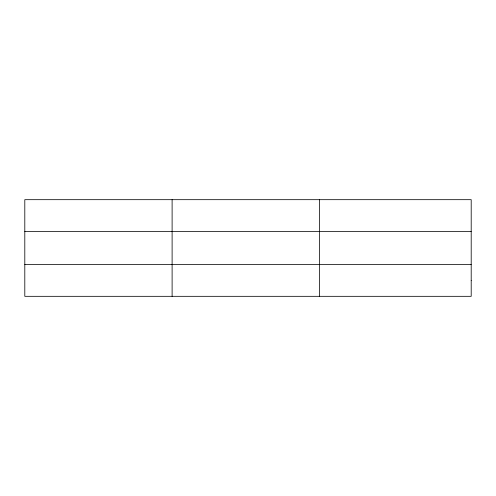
<?xml version="1.0" encoding="UTF-8"?>
<svg xmlns="http://www.w3.org/2000/svg" width="496" height="496" viewBox="0 0 496 496"><rect width="100%" height="100%" fill="white"/><g stroke="black" fill="none" stroke-linecap="round" stroke-linejoin="round"><path stroke-width="0.74" d="M172.112 199.677L172.112 296.323M319.424 199.677L319.424 296.323M24.8 231.57L471.2 231.57M24.8 264.43L471.2 264.43M471.2 280.376L471.2 296.323L24.8 296.323L24.8 199.677L471.2 199.677L471.2 280.376"/></g></svg>
